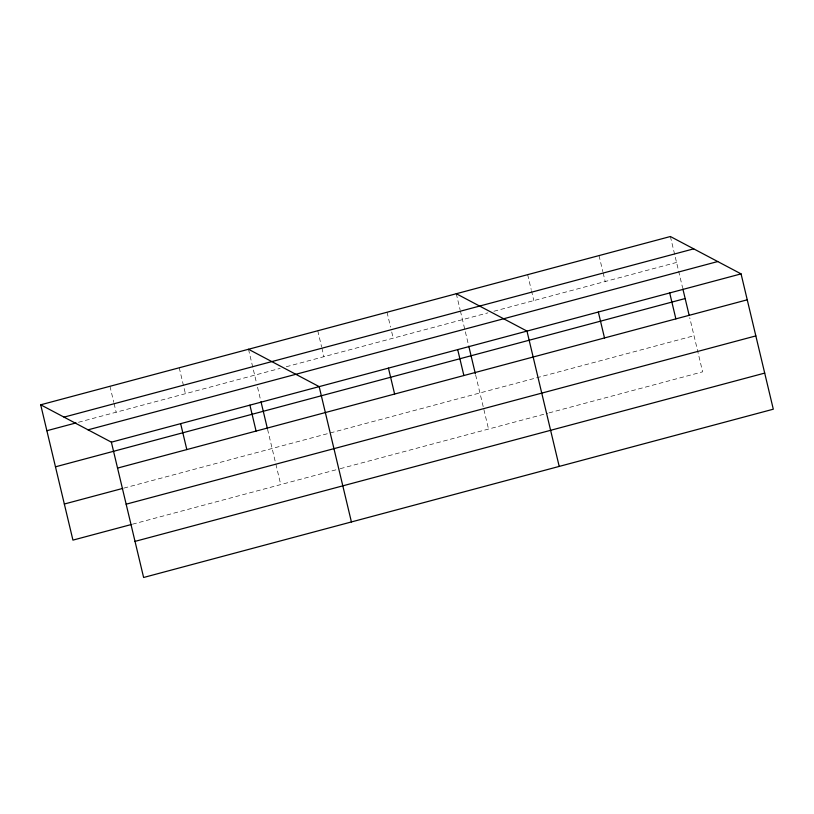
<?xml version="1.0" encoding="UTF-8"?>
<svg xmlns="http://www.w3.org/2000/svg" width="814" height="814" viewBox="0 0 814 814"><rect width="100%" height="100%" fill="white"/><g stroke="black" fill="none" stroke-linecap="round" stroke-linejoin="round"><path stroke-width="0.61" stroke-dasharray="4.07 3.05" d="M78.47 422.283L280.189 368.366M286.263 366.748L487.871 312.871M493.915 311.253L676.556 262.444M123.881 488.105L694.027 335.734M132.478 524.206L339.062 468.996M340.272 468.671L547.802 413.217M549.012 412.891L702.624 371.835L689.733 317.735M670.38 236.518L682.58 287.708M599.023 255.586L602.838 271.632M603.133 272.873L605.199 281.512M527.655 274.664L531.186 289.469M531.481 290.71L533.831 300.58M456.288 293.732L460.114 309.778M460.409 311.019L468.488 344.922M475.641 374.949L488.532 429.049M387.026 312.24L390.557 327.055M391.727 331.99L393.203 338.166M317.765 330.759L321.581 346.805M321.876 348.036L323.941 356.674M248.494 349.267L256.39 382.407M257.539 387.22L260.694 400.457M267.562 429.283L275.57 462.922M275.865 464.133L280.738 484.584M179.233 367.775L185.409 393.701M109.961 386.284L113.787 402.34M114.082 403.571L116.137 412.21"/><path stroke-width="1.22" d="M40.7 404.802L670.38 236.518L741.066 273.88L773.3 409.198L143.62 577.482L111.376 442.165L40.7 404.802L72.934 540.12L131.268 524.531M64.021 417.134L693.711 248.85M46.876 430.718L76.038 422.924M88.054 429.833L717.734 261.548M111.376 442.165L741.066 273.88M55.474 466.819L685.164 298.545M117.552 468.091L747.242 299.806M64.337 504.019L122.67 488.431M126.15 504.192L755.84 335.907M135.012 541.381L764.702 373.097M456.288 293.732L526.973 331.094L559.208 466.412M248.494 349.267L319.169 386.63L351.414 521.947M682.865 288.909L689.163 315.333M669.698 292.948L675.874 318.874M598.331 312.027L604.507 337.952M468.772 346.133L475.356 373.758M457.702 349.613L463.878 375.529M388.441 368.121L394.617 394.047M260.979 401.658L267.277 428.083M249.908 405.138L256.084 431.064M180.647 423.656L186.823 449.572"/></g></svg>
